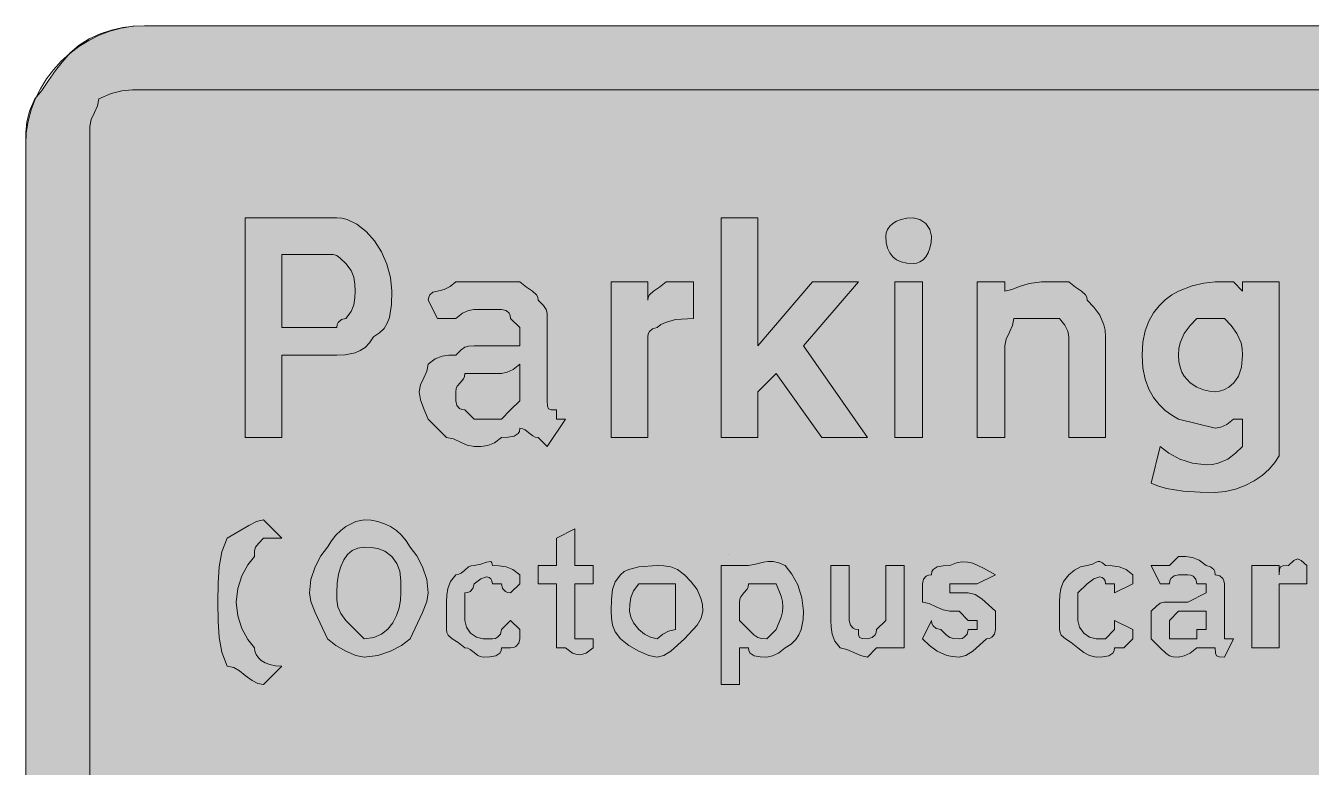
# Model space of a CAD drawing. Header units: metres. Extents: x 12 to 554, y 24 to 258.
# Drawn here: x 11.8 to 180.4, y 160.7 to 258 of the extents above; entities that cross this region are included whole.
import ezdxf

# ---------------------------------------------------------------- set-up
doc = ezdxf.new("R2010")
doc.units = ezdxf.units.M
for name, color, linetype, true_color in [('FILL_BLUE_0000FF', 7, 'Continuous', 0x0000ff), ('FILL_WHITE_FFFFFF', 7, 'Continuous', 0xffffff), ('STROKE_BLUE_0000FF', 7, 'Continuous', 0x0000ff), ('STROKE_WHITE_FFFFFF', 7, 'Continuous', 0xffffff)]:
    doc.layers.add(name, color=color, linetype=linetype, true_color=true_color)

msp = doc.modelspace()

# ---------------------------------------------------------------- hatches: boundary and pattern name
at = {"layer": 'FILL_BLUE_0000FF', "true_color": 0x0000ff}
h = msp.add_hatch(color=7, dxfattribs=at)
h.dxf.hatch_style = 1
h.paths.add_polyline_path([(478.65, 249.6), (482.25, 249.6), (483.9, 247.8), (484.44, 246.9), (484.65, 246), (545.85, 140.4), (484.65, 34.8), (484.6, 34.4), (484.44, 34.09), (483.9, 33.6), (483.13, 33.11), (482.25, 32.4), (481.35, 31.71), (480.45, 31.35), (479.55, 31.22), (478.65, 31.2), (27.45, 31.2), (26.6, 31.25), (25.84, 31.41), (24.45, 31.95), (21.45, 33.6), (21.05, 34.1), (20.76, 34.69), (20.4, 36), (20.25, 38.4), (20.25, 242.4), (20.25, 244.8), (20.44, 245.7), (20.85, 246.6), (21.26, 247.5), (21.45, 248.4), (23.06, 249.09), (24.45, 249.45), (25.84, 249.58), (27.45, 249.6), (478.65, 249.6)])
at = {"layer": 'FILL_WHITE_FFFFFF', "true_color": 0xffffff}
h = msp.add_hatch(color=7, dxfattribs=at)
h.dxf.hatch_style = 1
h.paths.add_polyline_path([(478.65, 258), (480.45, 257.79), (482.25, 257.25), (484.05, 256.48), (485.85, 255.6), (487.63, 254.49), (489.3, 253.05), (490.74, 251.38), (491.85, 249.6), (551.85, 144), (552.25, 143.89), (552.54, 143.61), (552.76, 143.18), (552.9, 142.65), (553.03, 141.47), (553.05, 140.4), (553.03, 139.5), (552.9, 138.6), (552.54, 137.7), (551.85, 136.8), (491.85, 31.2), (491.35, 30.35), (490.74, 29.59), (489.3, 28.2), (487.63, 26.81), (485.85, 25.2), (484.05, 24.51), (482.25, 24.15), (480.45, 24.02), (478.65, 24), (27.45, 24), (26.05, 24.06), (24.58, 24.22), (23.08, 24.51), (21.6, 24.9), (20.17, 25.41), (18.84, 26.02), (17.66, 26.76), (16.65, 27.6), (15.41, 28.95), (14.38, 30.3), (13.55, 31.65), (12.9, 33), (12.42, 34.35), (12.09, 35.7), (11.91, 37.05), (11.85, 38.4), (11.85, 242.4), (11.87, 244.01), (12, 245.4), (12.36, 246.79), (13.05, 248.4), (13.95, 249.49), (14.85, 250.8), (15.75, 252.11), (16.65, 253.2), (17.66, 254.44), (18.84, 255.47), (20.17, 256.3), (21.6, 256.95), (23.08, 257.43), (24.58, 257.76), (26.05, 257.94), (27.45, 258), (478.65, 258)])
h = msp.add_hatch(color=7, dxfattribs=at)
h.dxf.hatch_style = 1
h.paths.add_polyline_path([(53.99, 232.58), (55.29, 231.97), (56.51, 231.03), (57.6, 229.8), (58.52, 228.35), (59.23, 226.72), (59.69, 224.99), (59.85, 223.2), (59.81, 221.42), (59.55, 219.75), (59.26, 218.99), (58.84, 218.31), (58.24, 217.7), (57.45, 217.2), (56.95, 216.41), (56.36, 215.81), (55.72, 215.39), (55.05, 215.1), (53.74, 214.84), (52.65, 214.8), (45.45, 214.8), (45.45, 204), (40.65, 204), (40.65, 232.8), (52.65, 232.8), (53.32, 232.74), (53.99, 232.58)])
h.paths.add_polyline_path([(51.45, 218.4), (52.65, 218.4), (52.7, 218.8), (52.84, 219.09), (53.25, 219.45), (53.85, 219.6), (54.54, 220.5), (54.9, 221.4), (55.03, 222.3), (55.05, 223.2), (55.03, 224.1), (54.9, 225), (54.54, 225.9), (53.85, 226.8), (53.14, 227.49), (52.65, 227.85), (52.16, 227.98), (51.45, 228), (45.45, 228), (45.45, 218.4), (51.45, 218.4)], flags=16)
h = msp.add_hatch(color=7, dxfattribs=at)
h.dxf.hatch_style = 1
h.paths.add_polyline_path([(115.05, 224.4), (121.05, 224.4), (113.85, 216), (122.25, 204), (116.25, 204), (110.25, 212.4), (107.85, 210), (107.85, 204), (103.05, 204), (103.05, 232.8), (107.85, 232.8), (107.85, 216), (115.05, 224.4)])
h = msp.add_hatch(color=7, dxfattribs=at)
h.dxf.hatch_style = 1
h.paths.add_polyline_path([(130.6, 229.56), (130.44, 228.82), (130.21, 228.21), (129.9, 227.7), (129.54, 227.31), (129.13, 227.02), (128.7, 226.86), (128.25, 226.8), (127.41, 226.86), (126.67, 227.02), (126.06, 227.31), (125.55, 227.7), (125.16, 228.21), (124.87, 228.82), (124.71, 229.56), (124.65, 230.4), (124.71, 230.85), (124.87, 231.28), (125.16, 231.69), (125.55, 232.05), (126.06, 232.36), (126.67, 232.59), (127.41, 232.75), (128.25, 232.8), (129.13, 232.59), (129.9, 232.05), (130.44, 231.28), (130.65, 230.4), (130.6, 229.56)])
h = msp.add_hatch(color=7, dxfattribs=at)
h.dxf.hatch_style = 1
h.paths.add_polyline_path([(79.05, 204), (78.65, 204.05), (78.34, 204.19), (77.85, 204.6), (77.36, 205.01), (77.05, 205.15), (76.65, 205.2), (76.6, 204.8), (76.44, 204.51), (75.9, 204.15), (75.13, 204.02), (74.25, 204), (73.35, 203.31), (72.45, 202.95), (71.55, 202.82), (70.65, 202.8), (69.75, 202.99), (68.85, 203.4), (67.95, 203.81), (67.05, 204), (64.65, 206.4), (64.05, 207.75), (63.64, 208.93), (63.45, 210), (63.64, 210.9), (64.05, 211.8), (64.46, 212.7), (64.65, 213.6), (65.55, 214.29), (66.45, 214.65), (67.35, 214.78), (68.25, 214.8), (68.96, 215.49), (69.45, 215.85), (69.94, 215.98), (70.65, 216), (73.05, 216), (76.65, 216), (76.65, 217.2), (76.65, 218.4), (75.45, 219.6), (75.4, 220), (75.26, 220.29), (74.85, 220.65), (74.25, 220.8), (70.65, 220.8), (69.9, 220.65), (69.13, 220.29), (68.25, 219.6), (65.85, 219.6), (64.65, 222), (64.7, 222.4), (64.84, 222.69), (65.25, 223.05), (65.85, 223.2), (66.73, 223.39), (67.5, 223.8), (68.25, 224.4), (71.85, 224.4), (76.65, 224.4), (77.53, 223.69), (78.3, 223.2), (78.84, 222.71), (79, 222.4), (79.05, 222), (79.74, 221.29), (80.1, 220.8), (80.23, 220.31), (80.25, 219.6), (80.25, 217.2), (80.25, 214.8), (80.25, 208.8), (80.27, 208.11), (80.4, 207.75), (80.76, 207.62), (81.45, 207.6), (81.45, 206.4), (82.65, 206.4), (80.25, 202.8), (79.05, 204)])
h.paths.add_polyline_path([(75.45, 207.6), (76.65, 208.8), (76.65, 210), (76.65, 213.6), (75.77, 212.91), (75, 212.55), (74.25, 212.4), (71.85, 212.4), (69.45, 212.4), (69.4, 212), (69.26, 211.69), (68.85, 211.2), (68.44, 210.71), (68.3, 210.4), (68.25, 210), (68.25, 208.8), (68.4, 208.2), (68.76, 207.79), (69.05, 207.65), (69.45, 207.6), (70.65, 206.4), (74.25, 206.4), (75.45, 207.6)], flags=16)
h = msp.add_hatch(color=7, dxfattribs=at)
h.dxf.hatch_style = 1
h.paths.add_polyline_path([(93.5, 222.4), (93.66, 222.71), (94.2, 223.2), (94.97, 223.69), (95.85, 224.4), (99.45, 224.4), (99.45, 219.6), (97.05, 219.45), (95.74, 219.09), (95.15, 218.8), (94.65, 218.4), (94.05, 218.25), (93.64, 217.89), (93.5, 217.6), (93.45, 217.2), (93.45, 216), (93.45, 204), (88.65, 204), (88.65, 224.4), (93.45, 224.4), (93.45, 222), (93.5, 222.4)])
h = msp.add_hatch(color=7, dxfattribs=at)
h.dxf.hatch_style = 1
h.paths.add_polyline_path([(125.85, 204), (125.85, 224.4), (129.45, 224.4), (129.45, 204), (125.85, 204)])
h = msp.add_hatch(color=7, dxfattribs=at)
h.dxf.hatch_style = 1
h.paths.add_polyline_path([(141.45, 219.6), (141.26, 218.7), (140.85, 217.8), (140.44, 216.9), (140.25, 216), (140.25, 204), (136.65, 204), (136.65, 224.4), (140.25, 224.4), (140.25, 223.2), (141.17, 223.39), (142.2, 223.8), (143.46, 224.21), (145.05, 224.4), (148.65, 224.4), (149.53, 223.69), (150.3, 223.2), (150.84, 222.71), (151, 222.4), (151.05, 222), (151.93, 221.08), (152.7, 220.05), (153.24, 218.79), (153.4, 218.05), (153.45, 217.2), (153.45, 204), (148.65, 204), (148.65, 217.2), (148.5, 217.95), (148.14, 218.72), (147.45, 219.6), (145.05, 219.6), (141.45, 219.6)])
h = msp.add_hatch(color=7, dxfattribs=at)
h.dxf.hatch_style = 1
h.paths.add_polyline_path([(176.25, 224.4), (176.25, 202.8), (176.25, 201.6), (175.69, 200.7), (174.94, 199.84), (174.01, 199.03), (172.95, 198.3), (171.77, 197.69), (170.51, 197.21), (169.2, 196.91), (167.85, 196.8), (165.86, 196.82), (163.65, 196.95), (161.44, 197.31), (160.4, 197.6), (159.45, 198), (160.65, 202.8), (161.76, 201.92), (163.2, 201.15), (164.87, 200.61), (166.65, 200.4), (167.5, 200.45), (168.24, 200.61), (169.5, 201.15), (170.53, 201.92), (171.45, 202.8), (171.45, 204), (171.45, 205.2), (171.45, 206.4), (170.25, 206.4), (169.37, 205.71), (168.6, 205.35), (167.85, 205.2), (163.05, 206.4), (162.15, 206.91), (161.29, 207.54), (160.48, 208.32), (159.75, 209.25), (159.14, 210.35), (158.66, 211.63), (158.36, 213.11), (158.25, 214.8), (158.36, 216.49), (158.66, 217.97), (159.14, 219.25), (159.75, 220.35), (160.48, 221.28), (161.29, 222.06), (162.15, 222.69), (163.05, 223.2), (164.81, 223.89), (166.35, 224.25), (167.85, 224.4), (170.25, 224.4), (171.45, 223.2), (171.45, 224.4), (176.25, 224.4)])
h.paths.add_polyline_path([(164.57, 218.68), (163.8, 217.65), (163.26, 216.39), (163.1, 215.65), (163.05, 214.8), (163.1, 213.96), (163.26, 213.22), (163.49, 212.57), (163.8, 212.02), (164.57, 211.17), (165.45, 210.6), (166.33, 210.25), (167.1, 210.07), (167.85, 210), (168.41, 210.07), (168.99, 210.25), (169.65, 210.6), (170.31, 211.17), (170.89, 212.02), (171.3, 213.22), (171.45, 214.8), (171.4, 215.65), (171.24, 216.39), (170.7, 217.65), (169.93, 218.68), (169.05, 219.6), (167.85, 219.6), (165.45, 219.6), (164.57, 218.68)], flags=16)
h = msp.add_hatch(color=7, dxfattribs=at)
h.dxf.hatch_style = 1
h.paths.add_polyline_path([(43.05, 171.6), (42.3, 171.75), (41.53, 172.11), (40.65, 172.8), (39.9, 173.4), (39.13, 173.81), (38.25, 174), (37.56, 175.82), (37.2, 177.75), (37.07, 179.91), (37.05, 182.4), (37.07, 184.89), (37.2, 187.05), (37.56, 188.98), (38.25, 190.8), (41.1, 192.45), (42.13, 192.99), (43.05, 193.2), (45.45, 190.8), (43.05, 190.8), (42.36, 190.09), (42, 189.6), (41.87, 189.11), (41.85, 188.4), (40.97, 187.29), (40.2, 185.85), (39.66, 184.18), (39.45, 182.4), (39.66, 180.62), (40.2, 178.95), (40.97, 177.51), (41.85, 176.4), (41.91, 175.95), (42.07, 175.52), (42.36, 175.11), (42.75, 174.75), (43.26, 174.44), (43.87, 174.21), (44.61, 174.05), (45.45, 174), (43.05, 171.6)])
h = msp.add_hatch(color=7, dxfattribs=at)
h.dxf.hatch_style = 1
h.paths.add_polyline_path([(58.03, 192.97), (58.89, 192.69), (59.7, 192.3), (60.46, 191.79), (61.14, 191.17), (61.75, 190.44), (62.25, 189.6), (63.13, 188.49), (63.9, 187.05), (64.44, 185.38), (64.65, 183.6), (64.44, 182.49), (63.9, 181.05), (62.25, 177.6), (61.14, 176.72), (59.7, 175.95), (58.03, 175.41), (56.25, 175.2), (55.16, 175.41), (53.85, 175.95), (52.54, 176.72), (51.45, 177.6), (49.8, 181.05), (49.26, 182.49), (49.05, 183.6), (49.26, 185.38), (49.8, 187.05), (50.57, 188.49), (51.45, 189.6), (51.95, 190.44), (52.54, 191.17), (53.18, 191.79), (53.85, 192.3), (55.16, 192.97), (56.25, 193.2), (57.15, 193.14), (58.03, 192.97)])
h.paths.add_polyline_path([(54.67, 189.17), (54.06, 188.65), (53.55, 187.95), (53.16, 187.08), (52.87, 186.06), (52.71, 184.89), (52.65, 183.6), (52.67, 182.7), (52.8, 181.8), (53.16, 180.9), (53.85, 180), (56.25, 177.6), (57.49, 177.76), (58.52, 178.2), (59.35, 178.87), (60, 179.7), (60.48, 180.65), (60.81, 181.65), (60.99, 182.65), (61.05, 183.6), (61.03, 185.19), (60.9, 186.45), (60.54, 187.48), (59.85, 188.4), (58.95, 189.09), (58.05, 189.45), (57.15, 189.58), (56.25, 189.6), (55.41, 189.49), (54.67, 189.17)], flags=16)
h = msp.add_hatch(color=7, dxfattribs=at)
h.dxf.hatch_style = 1
h.paths.add_polyline_path([(83.85, 177.6), (85.05, 177.6), (86.25, 177.6), (86.25, 176.4), (85.35, 175.72), (84.9, 175.56), (84.45, 175.5), (84, 175.56), (83.55, 175.72), (82.65, 176.4), (81.45, 176.4), (81.45, 177.6), (81.45, 184.8), (79.05, 184.8), (79.05, 187.2), (81.45, 187.2), (81.45, 190.8), (83.85, 192), (83.85, 187.2), (86.25, 187.2), (86.25, 184.8), (83.85, 184.8), (83.85, 178.8), (83.85, 177.6)])
h = msp.add_hatch(color=7, dxfattribs=at)
h.dxf.hatch_style = 1
h.paths.add_polyline_path([(73.05, 177.6), (73.45, 177.65), (73.74, 177.79), (74.1, 178.2), (74.25, 178.8), (75.45, 180), (76.65, 178.8), (76.65, 177.6), (76.5, 177), (76.14, 176.59), (75.85, 176.45), (75.45, 176.4), (74.25, 176.4), (74.2, 176), (74.04, 175.71), (73.5, 175.35), (72.73, 175.22), (71.85, 175.2), (71.45, 175.25), (71.14, 175.39), (70.65, 175.8), (70.16, 176.21), (69.85, 176.35), (69.45, 176.4), (68.57, 177.11), (67.8, 177.6), (67.26, 178.09), (67.1, 178.4), (67.05, 178.8), (67.05, 182.4), (67.07, 183.3), (67.2, 184.2), (67.56, 185.1), (68.25, 186), (68.65, 186.05), (68.96, 186.19), (69.45, 186.6), (69.94, 187.01), (70.25, 187.15), (70.65, 187.2), (71.53, 187.37), (72.3, 187.65), (72.84, 187.71), (73, 187.54), (73.05, 187.2), (73.95, 187.18), (74.85, 187.05), (75.75, 186.69), (76.65, 186), (76.65, 184.8), (75.45, 183.6), (75.05, 183.65), (74.76, 183.79), (74.4, 184.2), (74.25, 184.8), (73.05, 184.8), (73, 185.19), (72.84, 185.47), (72.61, 185.64), (72.3, 185.7), (71.53, 185.47), (70.65, 184.8), (70.5, 184.2), (70.14, 183.79), (69.85, 183.65), (69.45, 183.6), (69.45, 180), (69.66, 179.12), (70.2, 178.35), (70.97, 177.81), (71.85, 177.6), (73.05, 177.6)])
h = msp.add_hatch(color=7, dxfattribs=at)
h.dxf.hatch_style = 1
h.paths.add_polyline_path([(88.8, 184.05), (89.16, 185.08), (89.85, 186), (90.35, 186.4), (90.94, 186.69), (92.25, 187.05), (94.65, 187.2), (95.55, 187.18), (96.45, 187.05), (97.35, 186.69), (98.25, 186), (99.13, 185.08), (99.9, 184.05), (100.44, 182.79), (100.6, 182.05), (100.65, 181.2), (100.44, 180.3), (99.9, 179.4), (98.25, 177.6), (96.45, 175.95), (95.55, 175.41), (94.65, 175.2), (93.56, 175.41), (92.25, 175.95), (90.94, 176.72), (89.85, 177.6), (89.16, 178.5), (88.8, 179.4), (88.67, 180.3), (88.65, 181.2), (88.67, 182.79), (88.8, 184.05)])
h.paths.add_polyline_path([(91.56, 183.9), (91.2, 183), (91.07, 182.1), (91.05, 181.2), (91.2, 180.45), (91.56, 179.68), (92.25, 178.8), (93, 178.2), (93.77, 177.79), (94.65, 177.6), (95.4, 178.2), (96.17, 178.61), (97.05, 178.8), (97.05, 181.2), (97.05, 184.8), (94.65, 184.8), (92.25, 184.8), (91.56, 183.9)], flags=16)
h = msp.add_hatch(color=7, dxfattribs=at)
h.dxf.hatch_style = 1
h.paths.add_polyline_path([(108.6, 187.65), (109.19, 187.73), (109.86, 187.71), (110.6, 187.54), (111.45, 187.2), (112.33, 186.09), (113.1, 184.65), (113.64, 182.98), (113.85, 181.2), (113.81, 180.11), (113.55, 178.8), (113.26, 178.13), (112.84, 177.49), (112.24, 176.9), (111.45, 176.4), (110.57, 175.71), (109.8, 175.35), (109.05, 175.2), (108.17, 175.22), (107.4, 175.35), (106.86, 175.71), (106.7, 176), (106.65, 176.4), (105.45, 176.4), (105.45, 171.6), (103.05, 171.6), (103.05, 187.2), (105.45, 187.2), (106.65, 187.2), (107.57, 187.37), (108.6, 187.65)])
h.paths.add_polyline_path([(106.46, 184.09), (106.05, 183.6), (105.64, 183.11), (105.5, 182.8), (105.45, 182.4), (105.45, 181.2), (105.45, 180), (106.65, 178.8), (107.36, 178.11), (107.85, 177.75), (108.34, 177.62), (109.05, 177.6), (110.25, 178.8), (110.92, 180.41), (111.09, 181.12), (111.15, 181.8), (111.09, 182.48), (110.92, 183.19), (110.25, 184.8), (109.05, 184.8), (106.65, 184.8), (106.6, 184.4), (106.46, 184.09)], flags=16)
h = msp.add_hatch(color=7, dxfattribs=at)
h.dxf.hatch_style = 1
h.paths.add_polyline_path([(121.35, 175.39), (120.45, 175.8), (119.55, 176.21), (118.65, 176.4), (117.96, 177.3), (117.6, 178.2), (117.47, 179.1), (117.45, 180), (117.45, 187.2), (119.85, 187.2), (119.85, 180), (120, 179.4), (120.36, 178.99), (120.65, 178.85), (121.05, 178.8), (121.07, 178.11), (121.2, 177.75), (121.56, 177.62), (122.25, 177.6), (122.85, 177.75), (123.26, 178.11), (123.4, 178.4), (123.45, 178.8), (124.65, 180), (124.65, 187.2), (127.05, 187.2), (127.05, 176.4), (124.65, 176.4), (123.45, 176.4), (122.25, 175.2), (121.35, 175.39)])
h = msp.add_hatch(color=7, dxfattribs=at)
h.dxf.hatch_style = 1
h.paths.add_polyline_path([(134.25, 183.6), (135.45, 183.6), (136.35, 183.39), (137.25, 182.85), (139.05, 181.2), (139.05, 178.8), (138.9, 178.2), (138.54, 177.79), (138.25, 177.65), (137.85, 177.6), (136.05, 175.95), (135.15, 175.41), (134.25, 175.2), (133.4, 175.25), (132.66, 175.41), (131.4, 175.95), (130.37, 176.72), (129.45, 177.6), (130.65, 180), (130.7, 179.6), (130.84, 179.31), (131.25, 178.95), (131.85, 178.8), (132.56, 178.11), (133.05, 177.75), (133.54, 177.62), (134.25, 177.6), (134.65, 177.65), (134.94, 177.79), (135.3, 178.2), (135.45, 178.8), (136.65, 178.8), (136.65, 180), (135.45, 180), (134.25, 181.2), (133.05, 181.2), (132.15, 181.39), (131.25, 181.8), (130.35, 182.21), (129.45, 182.4), (129.45, 184.8), (129.6, 185.4), (129.96, 185.81), (130.25, 185.95), (130.65, 186), (130.7, 186.4), (130.86, 186.69), (131.4, 187.05), (132.17, 187.18), (133.05, 187.2), (133.9, 187.54), (134.66, 187.69), (135.37, 187.66), (136.05, 187.5), (137.44, 186.86), (139.05, 186), (136.65, 184.8), (134.25, 184.8), (133.05, 184.8), (133.05, 183.6), (134.25, 183.6)])
h = msp.add_hatch(color=7, dxfattribs=at)
h.dxf.hatch_style = 1
h.paths.add_polyline_path([(153.45, 177.6), (154.65, 178.8), (154.65, 180), (157.05, 178.8), (157.05, 177.6), (155.85, 176.4), (154.65, 176.4), (154.6, 176), (154.44, 175.71), (153.9, 175.35), (153.13, 175.22), (152.25, 175.2), (151.37, 175.39), (150.6, 175.8), (149.85, 176.4), (148.97, 177.11), (148.2, 177.6), (147.66, 178.09), (147.5, 178.4), (147.45, 178.8), (147.45, 182.4), (147.47, 183.3), (147.6, 184.2), (147.96, 185.1), (148.65, 186), (149.4, 186.6), (150.17, 187.01), (151.05, 187.2), (151.76, 187.37), (152.25, 187.65), (152.48, 187.73), (152.74, 187.71), (153.05, 187.54), (153.45, 187.2), (154.35, 187.18), (155.25, 187.05), (156.15, 186.69), (157.05, 186), (157.05, 184.8), (154.65, 183.6), (154.65, 184.8), (153.45, 184.8), (153.4, 185.19), (153.24, 185.47), (153.01, 185.64), (152.7, 185.7), (151.93, 185.47), (151.05, 184.8), (149.85, 183.6), (149.85, 180), (150.06, 179.12), (150.6, 178.35), (151.37, 177.81), (152.25, 177.6), (153.45, 177.6)])
h = msp.add_hatch(color=7, dxfattribs=at)
h.dxf.hatch_style = 1
h.paths.add_polyline_path([(168.36, 175.22), (168, 175.35), (167.87, 175.71), (167.85, 176.4), (166.65, 176.4), (165.45, 176.4), (164.57, 175.71), (163.8, 175.35), (163.05, 175.2), (162.34, 175.22), (161.85, 175.35), (161.36, 175.71), (160.65, 176.4), (159.45, 177.6), (159.45, 178.8), (159.45, 181.2), (160.16, 181.89), (160.65, 182.25), (161.14, 182.38), (161.85, 182.4), (163.05, 182.4), (164.25, 182.4), (166.65, 183.6), (166.65, 184.8), (165.45, 184.8), (165.3, 185.4), (164.94, 185.81), (164.65, 185.95), (164.25, 186), (163.05, 186), (162.45, 185.85), (162.04, 185.49), (161.9, 185.2), (161.85, 184.8), (160.65, 184.8), (159.45, 187.2), (160.65, 187.2), (161.85, 187.2), (163.05, 188.4), (163.95, 188.38), (164.85, 188.25), (165.75, 187.89), (166.65, 187.2), (167.25, 187.05), (167.66, 186.69), (167.8, 186.4), (167.85, 186), (168.45, 185.85), (168.86, 185.49), (169, 185.2), (169.05, 184.8), (169.05, 183.6), (169.05, 182.4), (169.05, 178.8), (169.05, 177.6), (170.25, 177.6), (169.05, 175.2), (168.36, 175.22)])
h.paths.add_polyline_path([(165.45, 177.6), (165.45, 178.8), (166.65, 178.8), (166.65, 181.2), (164.25, 181.2), (163.05, 181.2), (161.85, 180), (161.85, 178.8), (161.85, 177.6), (163.05, 177.6), (164.25, 177.6), (165.45, 177.6)], flags=16)
h = msp.add_hatch(color=7, dxfattribs=at)
h.dxf.hatch_style = 1
h.paths.add_polyline_path([(176.27, 186.69), (176.4, 187.05), (176.76, 187.18), (177.45, 187.2), (178.16, 187.87), (178.65, 188.1), (179.14, 187.87), (179.85, 187.2), (179.85, 184.8), (176.25, 184.8), (176.25, 183.6), (176.25, 182.4), (176.25, 176.4), (172.65, 176.4), (172.65, 187.2), (176.25, 187.2), (176.25, 186), (176.27, 186.69)])

# ---------------------------------------------------------------- linework, layer by layer
at = {"layer": 'FILL_BLUE_0000FF', "lineweight": 0, "true_color": 0x0000ff}
msp.add_lwpolyline([(478.65, 31.2), (27.45, 31.2), (26.6, 31.25), (25.84, 31.41), (24.45, 31.95), (21.45, 33.6), (21.05, 34.1), (20.76, 34.69), (20.4, 36), (20.25, 38.4), (20.25, 242.4), (20.25, 244.8), (20.44, 245.7), (20.85, 246.6), (21.26, 247.5), (21.45, 248.4), (23.06, 249.09), (24.45, 249.45), (25.84, 249.58), (27.45, 249.6), (478.65, 249.6)], dxfattribs=at)
at = {"layer": 'FILL_WHITE_FFFFFF', "lineweight": 0, "true_color": 0xffffff}
msp.add_lwpolyline([(11.85, 38.4), (11.85, 242.4), (11.87, 244.01), (12, 245.4), (12.36, 246.79), (13.05, 248.4), (13.95, 249.49), (14.85, 250.8), (15.75, 252.11), (16.65, 253.2), (17.66, 254.44), (18.84, 255.47), (20.17, 256.3), (21.6, 256.95), (23.08, 257.43), (24.58, 257.76), (26.05, 257.94), (27.45, 258), (478.65, 258)], dxfattribs=at)
for points in [[(53.99, 232.58), (55.29, 231.97), (56.51, 231.03), (57.6, 229.8), (58.52, 228.35), (59.23, 226.72), (59.69, 224.99), (59.85, 223.2), (59.81, 221.42), (59.55, 219.75), (59.26, 218.99), (58.84, 218.31), (58.24, 217.7), (57.45, 217.2), (56.95, 216.41), (56.36, 215.81), (55.72, 215.39), (55.05, 215.1), (53.74, 214.84), (52.65, 214.8), (45.45, 214.8), (45.45, 204), (40.65, 204), (40.65, 232.8), (52.65, 232.8), (53.32, 232.74)], [(115.05, 224.4), (121.05, 224.4), (113.85, 216), (122.25, 204), (116.25, 204), (110.25, 212.4), (107.85, 210), (107.85, 204), (103.05, 204), (103.05, 232.8), (107.85, 232.8), (107.85, 216)], [(130.6, 229.56), (130.44, 228.82), (130.21, 228.21), (129.9, 227.7), (129.54, 227.31), (129.13, 227.02), (128.7, 226.86), (128.25, 226.8), (127.41, 226.86), (126.67, 227.02), (126.06, 227.31), (125.55, 227.7), (125.16, 228.21), (124.87, 228.82), (124.71, 229.56), (124.65, 230.4), (124.71, 230.85), (124.87, 231.28), (125.16, 231.69), (125.55, 232.05), (126.06, 232.36), (126.67, 232.59), (127.41, 232.75), (128.25, 232.8), (129.13, 232.59), (129.9, 232.05), (130.44, 231.28), (130.65, 230.4)], [(51.45, 218.4), (52.65, 218.4), (52.7, 218.8), (52.84, 219.09), (53.25, 219.45), (53.85, 219.6), (54.54, 220.5), (54.9, 221.4), (55.03, 222.3), (55.05, 223.2), (55.03, 224.1), (54.9, 225), (54.54, 225.9), (53.85, 226.8), (53.14, 227.49), (52.65, 227.85), (52.16, 227.98), (51.45, 228), (45.45, 228), (45.45, 218.4)], [(79.05, 204), (78.65, 204.05), (78.34, 204.19), (77.85, 204.6), (77.36, 205.01), (77.05, 205.15), (76.65, 205.2), (76.6, 204.8), (76.44, 204.51), (75.9, 204.15), (75.13, 204.02), (74.25, 204), (73.35, 203.31), (72.45, 202.95), (71.55, 202.82), (70.65, 202.8), (69.75, 202.99), (68.85, 203.4), (67.95, 203.81), (67.05, 204), (64.65, 206.4), (64.05, 207.75), (63.64, 208.93), (63.45, 210), (63.64, 210.9), (64.05, 211.8), (64.46, 212.7), (64.65, 213.6), (65.55, 214.29), (66.45, 214.65), (67.35, 214.78), (68.25, 214.8), (68.96, 215.49), (69.45, 215.85), (69.94, 215.98), (70.65, 216), (73.05, 216), (76.65, 216), (76.65, 217.2), (76.65, 218.4), (75.45, 219.6), (75.4, 220), (75.26, 220.29), (74.85, 220.65), (74.25, 220.8), (70.65, 220.8), (69.9, 220.65), (69.13, 220.29), (68.25, 219.6), (65.85, 219.6), (64.65, 222), (64.7, 222.4), (64.84, 222.69), (65.25, 223.05), (65.85, 223.2), (66.73, 223.39), (67.5, 223.8), (68.25, 224.4), (71.85, 224.4), (76.65, 224.4), (77.53, 223.69), (78.3, 223.2), (78.84, 222.71), (79, 222.4), (79.05, 222), (79.74, 221.29), (80.1, 220.8), (80.23, 220.31), (80.25, 219.6), (80.25, 217.2), (80.25, 214.8), (80.25, 208.8), (80.27, 208.11), (80.4, 207.75), (80.76, 207.62), (81.45, 207.6), (81.45, 206.4), (82.65, 206.4), (80.25, 202.8)], [(93.5, 222.4), (93.66, 222.71), (94.2, 223.2), (94.97, 223.69), (95.85, 224.4), (99.45, 224.4), (99.45, 219.6), (97.05, 219.45), (95.74, 219.09), (95.15, 218.8), (94.65, 218.4), (94.05, 218.25), (93.64, 217.89), (93.5, 217.6), (93.45, 217.2), (93.45, 216), (93.45, 204), (88.65, 204), (88.65, 224.4), (93.45, 224.4), (93.45, 222)], [(125.85, 204), (125.85, 224.4), (129.45, 224.4), (129.45, 204)], [(141.45, 219.6), (141.26, 218.7), (140.85, 217.8), (140.44, 216.9), (140.25, 216), (140.25, 204), (136.65, 204), (136.65, 224.4), (140.25, 224.4), (140.25, 223.2), (141.17, 223.39), (142.2, 223.8), (143.46, 224.21), (145.05, 224.4), (148.65, 224.4), (149.53, 223.69), (150.3, 223.2), (150.84, 222.71), (151, 222.4), (151.05, 222), (151.93, 221.08), (152.7, 220.05), (153.24, 218.79), (153.4, 218.05), (153.45, 217.2), (153.45, 204), (148.65, 204), (148.65, 217.2), (148.5, 217.95), (148.14, 218.72), (147.45, 219.6), (145.05, 219.6)], [(176.25, 224.4), (176.25, 202.8), (176.25, 201.6), (175.69, 200.7), (174.94, 199.84), (174.01, 199.03), (172.95, 198.3), (171.77, 197.69), (170.51, 197.21), (169.2, 196.91), (167.85, 196.8), (165.86, 196.82), (163.65, 196.95), (161.44, 197.31), (160.4, 197.6), (159.45, 198), (160.65, 202.8), (161.76, 201.92), (163.2, 201.15), (164.87, 200.61), (166.65, 200.4), (167.5, 200.45), (168.24, 200.61), (169.5, 201.15), (170.53, 201.92), (171.45, 202.8), (171.45, 204), (171.45, 205.2), (171.45, 206.4), (170.25, 206.4), (169.37, 205.71), (168.6, 205.35), (167.85, 205.2), (163.05, 206.4), (162.15, 206.91), (161.29, 207.54), (160.48, 208.32), (159.75, 209.25), (159.14, 210.35), (158.66, 211.63), (158.36, 213.11), (158.25, 214.8), (158.36, 216.49), (158.66, 217.97), (159.14, 219.25), (159.75, 220.35), (160.48, 221.28), (161.29, 222.06), (162.15, 222.69), (163.05, 223.2), (164.81, 223.89), (166.35, 224.25), (167.85, 224.4), (170.25, 224.4), (171.45, 223.2), (171.45, 224.4)], [(164.57, 218.68), (163.8, 217.65), (163.26, 216.39), (163.1, 215.65), (163.05, 214.8), (163.1, 213.96), (163.26, 213.22), (163.49, 212.57), (163.8, 212.02), (164.57, 211.17), (165.45, 210.6), (166.33, 210.25), (167.1, 210.07), (167.85, 210), (168.41, 210.07), (168.99, 210.25), (169.65, 210.6), (170.31, 211.17), (170.89, 212.02), (171.3, 213.22), (171.45, 214.8), (171.4, 215.65), (171.24, 216.39), (170.7, 217.65), (169.93, 218.68), (169.05, 219.6), (167.85, 219.6), (165.45, 219.6)], [(75.45, 207.6), (76.65, 208.8), (76.65, 210), (76.65, 213.6), (75.77, 212.91), (75, 212.55), (74.25, 212.4), (71.85, 212.4), (69.45, 212.4), (69.4, 212), (69.26, 211.69), (68.85, 211.2), (68.44, 210.71), (68.3, 210.4), (68.25, 210), (68.25, 208.8), (68.4, 208.2), (68.76, 207.79), (69.05, 207.65), (69.45, 207.6), (70.65, 206.4), (74.25, 206.4)], [(43.05, 171.6), (42.3, 171.75), (41.53, 172.11), (40.65, 172.8), (39.9, 173.4), (39.13, 173.81), (38.25, 174), (37.56, 175.82), (37.2, 177.75), (37.07, 179.91), (37.05, 182.4), (37.07, 184.89), (37.2, 187.05), (37.56, 188.98), (38.25, 190.8), (41.1, 192.45), (42.13, 192.99), (43.05, 193.2), (45.45, 190.8), (43.05, 190.8), (42.36, 190.09), (42, 189.6), (41.87, 189.11), (41.85, 188.4), (40.97, 187.29), (40.2, 185.85), (39.66, 184.18), (39.45, 182.4), (39.66, 180.62), (40.2, 178.95), (40.97, 177.51), (41.85, 176.4), (41.91, 175.95), (42.07, 175.52), (42.36, 175.11), (42.75, 174.75), (43.26, 174.44), (43.87, 174.21), (44.61, 174.05), (45.45, 174)], [(58.03, 192.97), (58.89, 192.69), (59.7, 192.3), (60.46, 191.79), (61.14, 191.17), (61.75, 190.44), (62.25, 189.6), (63.13, 188.49), (63.9, 187.05), (64.44, 185.38), (64.65, 183.6), (64.44, 182.49), (63.9, 181.05), (62.25, 177.6), (61.14, 176.72), (59.7, 175.95), (58.03, 175.41), (56.25, 175.2), (55.16, 175.41), (53.85, 175.95), (52.54, 176.72), (51.45, 177.6), (49.8, 181.05), (49.26, 182.49), (49.05, 183.6), (49.26, 185.38), (49.8, 187.05), (50.57, 188.49), (51.45, 189.6), (51.95, 190.44), (52.54, 191.17), (53.18, 191.79), (53.85, 192.3), (55.16, 192.97), (56.25, 193.2), (57.15, 193.14)], [(83.85, 177.6), (85.05, 177.6), (86.25, 177.6), (86.25, 176.4), (85.35, 175.72), (84.9, 175.56), (84.45, 175.5), (84, 175.56), (83.55, 175.72), (82.65, 176.4), (81.45, 176.4), (81.45, 177.6), (81.45, 184.8), (79.05, 184.8), (79.05, 187.2), (81.45, 187.2), (81.45, 190.8), (83.85, 192), (83.85, 187.2), (86.25, 187.2), (86.25, 184.8), (83.85, 184.8), (83.85, 178.8)], [(54.67, 189.17), (54.06, 188.65), (53.55, 187.95), (53.16, 187.08), (52.87, 186.06), (52.71, 184.89), (52.65, 183.6), (52.67, 182.7), (52.8, 181.8), (53.16, 180.9), (53.85, 180), (56.25, 177.6), (57.49, 177.76), (58.52, 178.2), (59.35, 178.87), (60, 179.7), (60.48, 180.65), (60.81, 181.65), (60.99, 182.65), (61.05, 183.6), (61.03, 185.19), (60.9, 186.45), (60.54, 187.48), (59.85, 188.4), (58.95, 189.09), (58.05, 189.45), (57.15, 189.58), (56.25, 189.6), (55.41, 189.49)], [(73.05, 177.6), (73.45, 177.65), (73.74, 177.79), (74.1, 178.2), (74.25, 178.8), (75.45, 180), (76.65, 178.8), (76.65, 177.6), (76.5, 177), (76.14, 176.59), (75.85, 176.45), (75.45, 176.4), (74.25, 176.4), (74.2, 176), (74.04, 175.71), (73.5, 175.35), (72.73, 175.22), (71.85, 175.2), (71.45, 175.25), (71.14, 175.39), (70.65, 175.8), (70.16, 176.21), (69.85, 176.35), (69.45, 176.4), (68.57, 177.11), (67.8, 177.6), (67.26, 178.09), (67.1, 178.4), (67.05, 178.8), (67.05, 182.4), (67.07, 183.3), (67.2, 184.2), (67.56, 185.1), (68.25, 186), (68.65, 186.05), (68.96, 186.19), (69.45, 186.6), (69.94, 187.01), (70.25, 187.15), (70.65, 187.2), (71.53, 187.37), (72.3, 187.65), (72.84, 187.71), (73, 187.54), (73.05, 187.2), (73.95, 187.18), (74.85, 187.05), (75.75, 186.69), (76.65, 186), (76.65, 184.8), (75.45, 183.6), (75.05, 183.65), (74.76, 183.79), (74.4, 184.2), (74.25, 184.8), (73.05, 184.8), (73, 185.19), (72.84, 185.47), (72.61, 185.64), (72.3, 185.7), (71.53, 185.47), (70.65, 184.8), (70.5, 184.2), (70.14, 183.79), (69.85, 183.65), (69.45, 183.6), (69.45, 180), (69.66, 179.12), (70.2, 178.35), (70.97, 177.81), (71.85, 177.6)], [(88.8, 184.05), (89.16, 185.08), (89.85, 186), (90.35, 186.4), (90.94, 186.69), (92.25, 187.05), (94.65, 187.2), (95.55, 187.18), (96.45, 187.05), (97.35, 186.69), (98.25, 186), (99.13, 185.08), (99.9, 184.05), (100.44, 182.79), (100.6, 182.05), (100.65, 181.2), (100.44, 180.3), (99.9, 179.4), (98.25, 177.6), (96.45, 175.95), (95.55, 175.41), (94.65, 175.2), (93.56, 175.41), (92.25, 175.95), (90.94, 176.72), (89.85, 177.6), (89.16, 178.5), (88.8, 179.4), (88.67, 180.3), (88.65, 181.2), (88.67, 182.79)], [(108.6, 187.65), (109.19, 187.73), (109.86, 187.71), (110.6, 187.54), (111.45, 187.2), (112.33, 186.09), (113.1, 184.65), (113.64, 182.98), (113.85, 181.2), (113.81, 180.11), (113.55, 178.8), (113.26, 178.13), (112.84, 177.49), (112.24, 176.9), (111.45, 176.4), (110.57, 175.71), (109.8, 175.35), (109.05, 175.2), (108.17, 175.22), (107.4, 175.35), (106.86, 175.71), (106.7, 176), (106.65, 176.4), (105.45, 176.4), (105.45, 171.6), (103.05, 171.6), (103.05, 187.2), (105.45, 187.2), (106.65, 187.2), (107.57, 187.37)], [(121.35, 175.39), (120.45, 175.8), (119.55, 176.21), (118.65, 176.4), (117.96, 177.3), (117.6, 178.2), (117.47, 179.1), (117.45, 180), (117.45, 187.2), (119.85, 187.2), (119.85, 180), (120, 179.4), (120.36, 178.99), (120.65, 178.85), (121.05, 178.8), (121.07, 178.11), (121.2, 177.75), (121.56, 177.62), (122.25, 177.6), (122.85, 177.75), (123.26, 178.11), (123.4, 178.4), (123.45, 178.8), (124.65, 180), (124.65, 187.2), (127.05, 187.2), (127.05, 176.4), (124.65, 176.4), (123.45, 176.4), (122.25, 175.2)], [(134.25, 183.6), (135.45, 183.6), (136.35, 183.39), (137.25, 182.85), (139.05, 181.2), (139.05, 178.8), (138.9, 178.2), (138.54, 177.79), (138.25, 177.65), (137.85, 177.6), (136.05, 175.95), (135.15, 175.41), (134.25, 175.2), (133.4, 175.25), (132.66, 175.41), (131.4, 175.95), (130.37, 176.72), (129.45, 177.6), (130.65, 180), (130.7, 179.6), (130.84, 179.31), (131.25, 178.95), (131.85, 178.8), (132.56, 178.11), (133.05, 177.75), (133.54, 177.62), (134.25, 177.6), (134.65, 177.65), (134.94, 177.79), (135.3, 178.2), (135.45, 178.8), (136.65, 178.8), (136.65, 180), (135.45, 180), (134.25, 181.2), (133.05, 181.2), (132.15, 181.39), (131.25, 181.8), (130.35, 182.21), (129.45, 182.4), (129.45, 184.8), (129.6, 185.4), (129.96, 185.81), (130.25, 185.95), (130.65, 186), (130.7, 186.4), (130.86, 186.69), (131.4, 187.05), (132.17, 187.18), (133.05, 187.2), (133.9, 187.54), (134.66, 187.69), (135.37, 187.66), (136.05, 187.5), (137.44, 186.86), (139.05, 186), (136.65, 184.8), (134.25, 184.8), (133.05, 184.8), (133.05, 183.6)], [(153.45, 177.6), (154.65, 178.8), (154.65, 180), (157.05, 178.8), (157.05, 177.6), (155.85, 176.4), (154.65, 176.4), (154.6, 176), (154.44, 175.71), (153.9, 175.35), (153.13, 175.22), (152.25, 175.2), (151.37, 175.39), (150.6, 175.8), (149.85, 176.4), (148.97, 177.11), (148.2, 177.6), (147.66, 178.09), (147.5, 178.4), (147.45, 178.8), (147.45, 182.4), (147.47, 183.3), (147.6, 184.2), (147.96, 185.1), (148.65, 186), (149.4, 186.6), (150.17, 187.01), (151.05, 187.2), (151.76, 187.37), (152.25, 187.65), (152.48, 187.73), (152.74, 187.71), (153.05, 187.54), (153.45, 187.2), (154.35, 187.18), (155.25, 187.05), (156.15, 186.69), (157.05, 186), (157.05, 184.8), (154.65, 183.6), (154.65, 184.8), (153.45, 184.8), (153.4, 185.19), (153.24, 185.47), (153.01, 185.64), (152.7, 185.7), (151.93, 185.47), (151.05, 184.8), (149.85, 183.6), (149.85, 180), (150.06, 179.12), (150.6, 178.35), (151.37, 177.81), (152.25, 177.6)], [(168.36, 175.22), (168, 175.35), (167.87, 175.71), (167.85, 176.4), (166.65, 176.4), (165.45, 176.4), (164.57, 175.71), (163.8, 175.35), (163.05, 175.2), (162.34, 175.22), (161.85, 175.35), (161.36, 175.71), (160.65, 176.4), (159.45, 177.6), (159.45, 178.8), (159.45, 181.2), (160.16, 181.89), (160.65, 182.25), (161.14, 182.38), (161.85, 182.4), (163.05, 182.4), (164.25, 182.4), (166.65, 183.6), (166.65, 184.8), (165.45, 184.8), (165.3, 185.4), (164.94, 185.81), (164.65, 185.95), (164.25, 186), (163.05, 186), (162.45, 185.85), (162.04, 185.49), (161.9, 185.2), (161.85, 184.8), (160.65, 184.8), (159.45, 187.2), (160.65, 187.2), (161.85, 187.2), (163.05, 188.4), (163.95, 188.38), (164.85, 188.25), (165.75, 187.89), (166.65, 187.2), (167.25, 187.05), (167.66, 186.69), (167.8, 186.4), (167.85, 186), (168.45, 185.85), (168.86, 185.49), (169, 185.2), (169.05, 184.8), (169.05, 183.6), (169.05, 182.4), (169.05, 178.8), (169.05, 177.6), (170.25, 177.6), (169.05, 175.2)], [(176.27, 186.69), (176.4, 187.05), (176.76, 187.18), (177.45, 187.2), (178.16, 187.87), (178.65, 188.1), (179.14, 187.87), (179.85, 187.2), (179.85, 184.8), (176.25, 184.8), (176.25, 183.6), (176.25, 182.4), (176.25, 176.4), (172.65, 176.4), (172.65, 187.2), (176.25, 187.2), (176.25, 186)], [(91.56, 183.9), (91.2, 183), (91.07, 182.1), (91.05, 181.2), (91.2, 180.45), (91.56, 179.68), (92.25, 178.8), (93, 178.2), (93.77, 177.79), (94.65, 177.6), (95.4, 178.2), (96.17, 178.61), (97.05, 178.8), (97.05, 181.2), (97.05, 184.8), (94.65, 184.8), (92.25, 184.8)], [(106.46, 184.09), (106.05, 183.6), (105.64, 183.11), (105.5, 182.8), (105.45, 182.4), (105.45, 181.2), (105.45, 180), (106.65, 178.8), (107.36, 178.11), (107.85, 177.75), (108.34, 177.62), (109.05, 177.6), (110.25, 178.8), (110.92, 180.41), (111.09, 181.12), (111.15, 181.8), (111.09, 182.48), (110.92, 183.19), (110.25, 184.8), (109.05, 184.8), (106.65, 184.8), (106.6, 184.4)], [(165.45, 177.6), (165.45, 178.8), (166.65, 178.8), (166.65, 181.2), (164.25, 181.2), (163.05, 181.2), (161.85, 180), (161.85, 178.8), (161.85, 177.6), (163.05, 177.6), (164.25, 177.6)]]:
    msp.add_lwpolyline(points, close=True, dxfattribs=at)
at = {"layer": 'STROKE_BLUE_0000FF', "lineweight": 0, "true_color": 0x0000ff}
msp.add_lwpolyline([(478.65, 258), (27.45, 258), (25.89, 257.92), (24.37, 257.67), (22.89, 257.28), (21.47, 256.74), (20.11, 256.07), (18.82, 255.28), (17.62, 254.37), (16.5, 253.35), (15.48, 252.23), (14.57, 251.03), (13.78, 249.74), (13.11, 248.38), (12.57, 246.96), (12.18, 245.48), (11.93, 243.96), (11.85, 242.4), (11.85, 38.4)], dxfattribs=at)
at = {"layer": 'STROKE_WHITE_FFFFFF', "lineweight": 0, "true_color": 0xffffff}
msp.add_lwpolyline([(104.05, 188.64), (104.05, 188.64)], dxfattribs=at)

doc.saveas('drawing.dxf')
